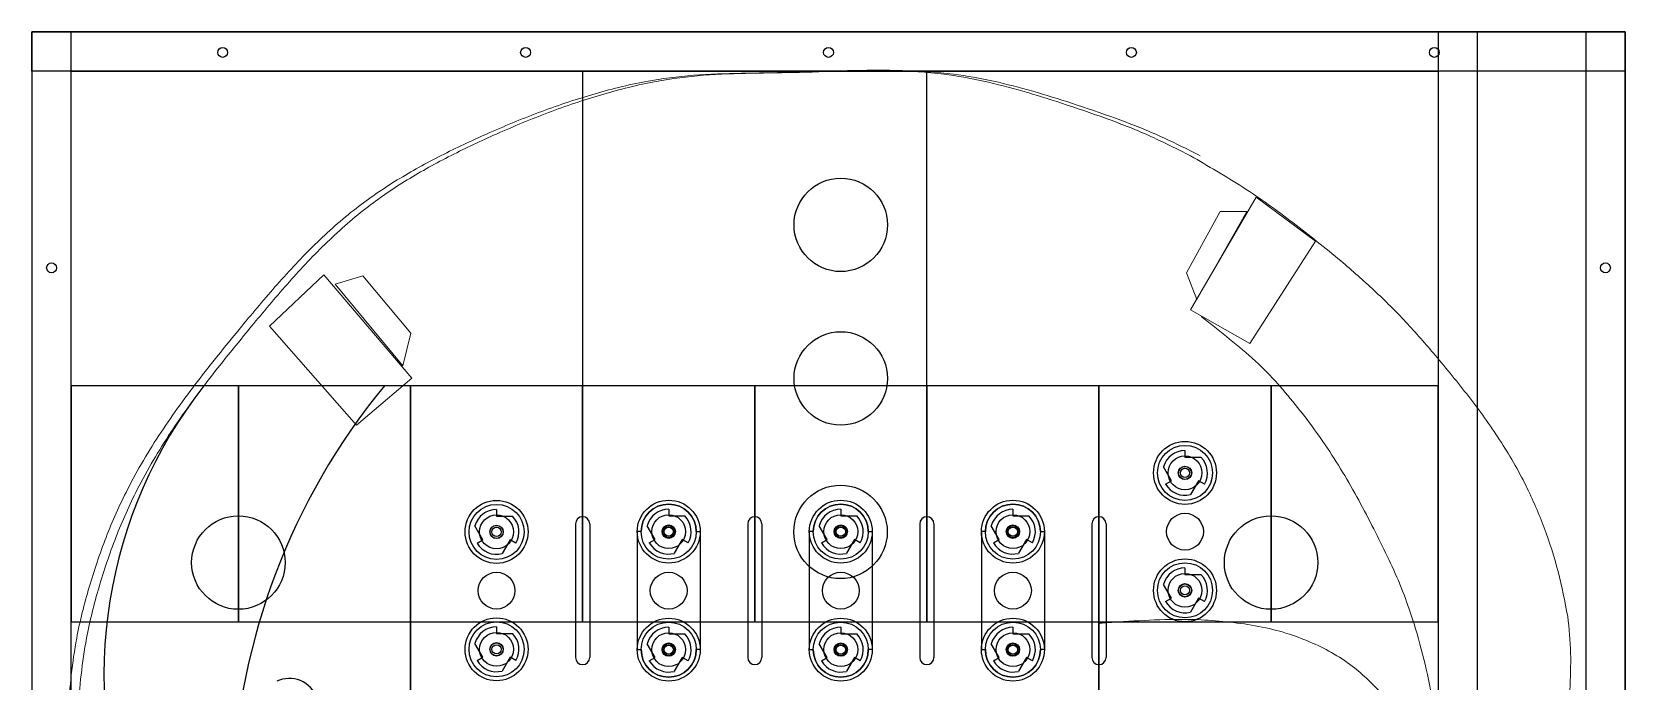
# Model space of a CAD drawing. Extents: x 0 to 20.2, y 0 to 42.
# Drawn here: x 0 to 20.25, y 33.75 to 42 of the extents above; entities that cross this region are included whole.
import ezdxf

# ---------------------------------------------------------------- set-up
doc = ezdxf.new("R2010")
doc.units = 0
doc.header["$LTSCALE"] = 5
doc.header["$MEASUREMENT"] = 0
for name, color, linetype in [('Z0_BOTCOMP', 4, 'Continuous'), ('Z0_CUT500', 4, 'Continuous'), ('Z0_LOWERTHIRD', 4, 'Continuous'), ('Z0_PLASTICS', 37, 'Continuous'), ('Z0_RUBBER', 4, 'Continuous'), ('Z0_TOPCOMP', 6, 'Continuous'), ('Z0_WOODOUTLINE', 5, 'Continuous'), ('Z_MODULAR', 5, 'Continuous')]:
    doc.layers.add(name, color=color, linetype=linetype)

msp = doc.modelspace()

# ---------------------------------------------------------------- linework, layer by layer
at = {"layer": 'Z0_BOTCOMP', "color": 4, "linetype": 'Continuous', "lineweight": 25}
for p, q in [((14.656, 36.678), (14.656, 36.593)), ((14.483, 36.293), (14.382, 36.469)), ((14.656, 36.593), (14.859, 36.593)), ((14.409, 36.25), (14.483, 36.293)), ((14.829, 36.293), (14.728, 36.117)), ((14.903, 36.25), (14.829, 36.293)), ((5.906, 35.928), (5.906, 35.843)), ((5.906, 35.843), (6.109, 35.843)), ((8.094, 35.931), (8.094, 35.846)), ((8.094, 35.846), (8.297, 35.846)), ((10.281, 35.931), (10.281, 35.846)), ((10.281, 35.846), (10.484, 35.846)), ((12.469, 35.931), (12.469, 35.846)), ((12.469, 35.846), (12.672, 35.846)), ((5.733, 35.543), (5.632, 35.719)), ((7.921, 35.546), (7.819, 35.722)), ((10.108, 35.546), (10.007, 35.722)), ((12.296, 35.546), (12.194, 35.722)), ((5.659, 35.5), (5.733, 35.543)), ((6.079, 35.543), (5.978, 35.367)), ((6.153, 35.5), (6.079, 35.543)), ((7.847, 35.504), (7.921, 35.546)), ((8.267, 35.546), (8.165, 35.371)), ((8.341, 35.504), (8.267, 35.546)), ((10.034, 35.504), (10.108, 35.546)), ((10.454, 35.546), (10.353, 35.371)), ((10.528, 35.504), (10.454, 35.546)), ((12.222, 35.504), (12.296, 35.546)), ((12.642, 35.546), (12.54, 35.371)), ((12.716, 35.504), (12.642, 35.546)), ((14.656, 35.185), (14.656, 35.1)), ((14.656, 35.1), (14.859, 35.1)), ((14.483, 34.8), (14.382, 34.976)), ((14.409, 34.758), (14.483, 34.8)), ((14.829, 34.8), (14.728, 34.624)), ((14.903, 34.758), (14.829, 34.8)), ((5.906, 34.435), (5.906, 34.35)), ((8.094, 34.431), (8.094, 34.346)), ((10.281, 34.431), (10.281, 34.346)), ((12.469, 34.431), (12.469, 34.346)), ((5.733, 34.05), (5.632, 34.226)), ((5.906, 34.35), (6.109, 34.35)), ((8.094, 34.346), (8.297, 34.346)), ((10.281, 34.346), (10.484, 34.346)), ((12.469, 34.346), (12.672, 34.346)), ((5.659, 34.008), (5.733, 34.05)), ((6.079, 34.05), (5.978, 33.874)), ((6.153, 34.008), (6.079, 34.05)), ((7.921, 34.046), (7.819, 34.222)), ((7.847, 34.004), (7.921, 34.046)), ((8.267, 34.046), (8.165, 33.871)), ((8.341, 34.004), (8.267, 34.046)), ((10.108, 34.046), (10.007, 34.222)), ((10.034, 34.004), (10.108, 34.046)), ((10.454, 34.046), (10.353, 33.871)), ((10.528, 34.004), (10.454, 34.046)), ((12.296, 34.046), (12.194, 34.222)), ((12.222, 34.004), (12.296, 34.046)), ((12.642, 34.046), (12.54, 33.871)), ((12.716, 34.004), (12.642, 34.046))]:
    msp.add_line(p, q, dxfattribs=at)
for centre, radius in [((14.656, 36.393), 0.085), ((14.656, 36.393), 0.059), ((5.906, 35.643), 0.085), ((5.906, 35.643), 0.059), ((8.094, 35.646), 0.085), ((8.094, 35.646), 0.059), ((10.281, 35.646), 0.085), ((10.281, 35.646), 0.059), ((12.469, 35.646), 0.085), ((12.469, 35.646), 0.059), ((14.656, 34.9), 0.085), ((14.656, 34.9), 0.059), ((5.906, 34.15), 0.085), ((8.094, 34.146), 0.085), ((10.281, 34.146), 0.085), ((12.469, 34.146), 0.085), ((5.906, 34.15), 0.059), ((8.094, 34.146), 0.059), ((10.281, 34.146), 0.059), ((12.469, 34.146), 0.059)]:
    msp.add_circle(centre, radius, dxfattribs=at)
for centre, radius, start, end in [((14.656, 36.393), 0.285, 90, 164.5679), ((14.656, 36.393), 0.285, -30, 44.5679), ((14.656, 36.393), 0.285, -150, -75.4321), ((5.906, 35.643), 0.285, 90, 164.5679), ((5.906, 35.643), 0.285, -30, 44.5679), ((8.094, 35.646), 0.285, 90, 164.5679), ((8.094, 35.646), 0.285, -30, 44.5679), ((10.281, 35.646), 0.285, 90, 164.5679), ((10.281, 35.646), 0.285, -30, 44.5679), ((12.469, 35.646), 0.285, 90, 164.5679), ((12.469, 35.646), 0.285, -30, 44.5679), ((5.906, 35.643), 0.285, -150, -75.4321), ((8.094, 35.646), 0.285, -150, -75.4321), ((10.281, 35.646), 0.285, -150, -75.4321), ((12.469, 35.646), 0.285, -150, -75.4321), ((14.656, 34.9), 0.285, 90, 164.5679), ((14.656, 34.9), 0.285, -30, 44.5679), ((14.656, 34.9), 0.285, -150, -75.4321), ((5.906, 34.15), 0.285, 90, 164.5679), ((8.094, 34.146), 0.285, 90, 164.5679), ((10.281, 34.146), 0.285, 90, 164.5679), ((12.469, 34.146), 0.285, 90, 164.5679), ((5.906, 34.15), 0.285, -30, 44.5679), ((8.094, 34.146), 0.285, -30, 44.5679), ((10.281, 34.146), 0.285, -30, 44.5679), ((12.469, 34.146), 0.285, -30, 44.5679), ((5.906, 34.15), 0.285, -150, -75.4321), ((8.094, 34.146), 0.285, -150, -75.4321), ((10.281, 34.146), 0.285, -150, -75.4321), ((12.469, 34.146), 0.285, -150, -75.4321), ((3.272, 33.405), 0.375, 20.2669, 115.1545)]:
    msp.add_arc(centre, radius, start, end, dxfattribs=at)
at = {"layer": 'Z0_CUT500', "color": 5, "linetype": 'Continuous', "lineweight": 25}
for p, q in [((6.91, 35.746), (6.91, 34.046)), ((7.09, 35.746), (7.09, 34.046)), ((9.098, 35.746), (9.098, 34.046)), ((9.277, 35.746), (9.277, 34.046)), ((11.285, 35.746), (11.285, 34.046)), ((11.465, 35.746), (11.465, 34.046)), ((13.473, 35.746), (13.473, 34.046)), ((13.652, 35.746), (13.652, 34.046))]:
    msp.add_line(p, q, dxfattribs=at)
for centre, radius in [((10.281, 39.546), 0.594), ((10.281, 37.594), 0.594), ((14.656, 36.393), 0.0825), ((10.278, 35.643), 0.594), ((2.625, 35.253), 0.594), ((14.656, 35.646), 0.234), ((15.75, 35.253), 0.594), ((5.906, 35.643), 0.0825), ((8.094, 35.646), 0.0825), ((10.281, 35.646), 0.0825), ((12.469, 35.646), 0.0825), ((5.906, 34.896), 0.234), ((8.094, 34.896), 0.234), ((10.281, 34.896), 0.234), ((12.469, 34.896), 0.234), ((14.656, 34.9), 0.0825), ((5.906, 34.15), 0.0825), ((8.094, 34.146), 0.0825), ((10.281, 34.146), 0.0825), ((12.469, 34.146), 0.0825)]:
    msp.add_circle(centre, radius, dxfattribs=at)
for centre, start, end in [((7, 35.746), 0, 180), ((9.188, 35.746), 0, 180), ((11.375, 35.746), 0, 180), ((13.562, 35.746), 0, 180), ((7, 34.046), 180, 0), ((9.188, 34.046), 180, 0), ((11.375, 34.046), 180, 0), ((13.562, 34.046), 180, 0)]:
    msp.add_arc(centre, 0.09, start, end, dxfattribs=at)
at = {"layer": 'Z0_LOWERTHIRD', "color": 5, "linetype": 'Continuous', "lineweight": 25}
for p, q in [((0, 42), (0, 3.602)), ((0, 42), (20.25, 42)), ((20.25, 42), (20.25, 4.165))]:
    msp.add_line(p, q, dxfattribs=at)
for centre in [(2.425, 41.738), (6.275, 41.738), (10.125, 41.738), (13.975, 41.738), (17.825, 41.738), (0.25, 39), (20, 39)]:
    msp.add_circle(centre, 0.0625, dxfattribs=at)
at = {"layer": 'Z0_PLASTICS', "color": 37, "linetype": 'Continuous', "lineweight": 25}
for p, q in [((7.744, 35.646), (7.694, 35.646)), ((7.694, 35.646), (7.694, 34.146)), ((8.444, 35.646), (8.494, 35.646)), ((8.494, 35.646), (8.494, 34.146)), ((9.931, 35.646), (9.881, 35.646)), ((9.881, 35.646), (9.881, 34.146)), ((10.631, 35.646), (10.681, 35.646)), ((10.681, 35.646), (10.681, 34.146)), ((12.119, 35.646), (12.069, 35.646)), ((12.069, 35.646), (12.069, 34.146)), ((12.819, 35.646), (12.869, 35.646)), ((12.869, 35.646), (12.869, 34.146)), ((7.694, 34.146), (7.744, 34.146)), ((8.494, 34.146), (8.444, 34.146)), ((9.881, 34.146), (9.931, 34.146)), ((10.681, 34.146), (10.631, 34.146)), ((12.069, 34.146), (12.119, 34.146)), ((12.869, 34.146), (12.819, 34.146))]:
    msp.add_line(p, q, dxfattribs=at)
for centre in [(8.094, 35.646), (10.281, 35.646), (12.469, 35.646), (8.094, 34.146), (10.281, 34.146), (12.469, 34.146)]:
    msp.add_circle(centre, 0.075, dxfattribs=at)
for centre, start, end in [((8.094, 35.646), 0, 180), ((10.281, 35.646), 0, 180), ((12.469, 35.646), 0, 180), ((8.094, 34.146), 180, 0), ((10.281, 34.146), 180, 0), ((12.469, 34.146), 180, 0)]:
    msp.add_arc(centre, 0.35, start, end, dxfattribs=at)
at = {"layer": 'Z0_RUBBER', "color": 2, "linetype": 'Continuous', "lineweight": 25}
for centre, radius in [((14.656, 36.393), 0.4), ((14.656, 36.393), 0.215), ((8.094, 35.646), 0.4), ((10.281, 35.646), 0.4), ((12.469, 35.646), 0.4), ((5.906, 35.643), 0.4), ((5.906, 35.643), 0.215), ((8.094, 35.646), 0.215), ((10.281, 35.646), 0.215), ((12.469, 35.646), 0.215), ((14.656, 34.9), 0.4), ((14.656, 34.9), 0.215), ((5.906, 34.15), 0.4), ((8.094, 34.146), 0.4), ((10.281, 34.146), 0.4), ((12.469, 34.146), 0.4), ((5.906, 34.15), 0.215), ((8.094, 34.146), 0.215), ((10.281, 34.146), 0.215), ((12.469, 34.146), 0.215)]:
    msp.add_circle(centre, radius, dxfattribs=at)
at = {"layer": 'Z0_TOPCOMP', "color": 6, "linetype": 'Continuous', "lineweight": 25}
for p, q in [((0, 41.5), (0, 42)), ((0, 42), (20.25, 42)), ((0, 42), (0, 0)), ((0.5, 42), (0, 42)), ((0.5, 0), (0.5, 42)), ((17.875, 42), (17.875, 0)), ((18.375, 42), (17.875, 42)), ((18.375, 0), (18.375, 42)), ((19.75, 42), (19.75, 0)), ((20.25, 42), (19.75, 42)), ((20.25, 42), (20.25, 41.5)), ((20.25, 0), (20.25, 42)), ((20.25, 41.5), (0, 41.5))]:
    msp.add_line(p, q, dxfattribs=at)
at = {"layer": 'Z0_TOPCOMP', "color": 6, "linetype": 'Continuous', "lineweight": 5}
for p, q in [((15.559, 39.9), (14.726, 38.468)), ((16.314, 39.34), (15.559, 39.9)), ((14.674, 38.937), (15.104, 39.718)), ((15.442, 39.718), (14.805, 38.598)), ((15.104, 39.718), (15.442, 39.718)), ((15.481, 38.039), (16.314, 39.34)), ((3.712, 38.911), (3.022, 38.26)), ((4.831, 37.596), (3.712, 38.911)), ((3.712, 38.911), (3.712, 38.911)), ((3.855, 38.794), (4.206, 38.898)), ((4.206, 38.898), (4.818, 38.169)), ((14.805, 38.598), (14.674, 38.937)), ((4.714, 37.753), (3.855, 38.794)), ((3.855, 38.794), (3.855, 38.794)), ((14.805, 38.598), (14.805, 38.598)), ((14.726, 38.468), (15.481, 38.039)), ((3.022, 38.26), (4.128, 36.998)), ((4.818, 38.169), (4.714, 37.753)), ((15.481, 38.039), (15.481, 38.039)), ((4.128, 36.998), (4.831, 37.596))]:
    msp.add_line(p, q, dxfattribs=at)
at = {"layer": 'Z0_TOPCOMP', "color": 6, "linetype": 'Continuous', "lineweight": 25}
for centre in [(14.656, 36.393), (5.906, 35.643), (8.094, 35.646), (10.281, 35.646), (12.469, 35.646), (14.656, 34.9), (5.906, 34.15), (8.094, 34.146), (10.281, 34.146), (12.469, 34.146)]:
    msp.add_circle(centre, 0.35, dxfattribs=at)
for centre, radius, start, end in [((6.861, 33.826), 5.945, 141.824, -160.0252), ((11.08, 32.087), 8.536, 140.6428, -145.8079)]:
    msp.add_arc(centre, radius, start, end, dxfattribs=at)
at = {"layer": 'Z0_TOPCOMP', "color": 6, "linetype": 'Continuous', "lineweight": 5}
for points, knots in [([(0.408, 31.987), (0.41, 32.13), (0.417, 32.588), (0.452, 33.358), (0.533, 34.206), (0.721, 34.943), (0.933, 35.577), (1.229, 36.242), (1.632, 36.919), (2.131, 37.602), (2.635, 38.22), (3.114, 38.794), (3.589, 39.304), (4.096, 39.755), (4.64, 40.126), (5.2, 40.434), (5.801, 40.716), (6.437, 40.981), (7.113, 41.209), (7.772, 41.377), (8.411, 41.457), (9.02, 41.476), (9.645, 41.482), (10.284, 41.508), (10.938, 41.517), (11.545, 41.479), (12.098, 41.379), (12.597, 41.249), (13.113, 41.087), (13.648, 40.905), (14.199, 40.692), (14.55, 40.513), (14.725, 40.424)], [0, 0, 0, 0, 0.021389, 0.06831, 0.115056, 0.148259, 0.181517, 0.214694, 0.25667, 0.298792, 0.340914, 0.375623, 0.410331, 0.444917, 0.476599, 0.508379, 0.540143, 0.575642, 0.611165, 0.646606, 0.676825, 0.70715, 0.737486, 0.770048, 0.802601, 0.835063, 0.860651, 0.886294, 0.911934, 0.941305, 0.970682, 1, 1, 1, 1]), ([(0.533, 31.987), (0.535, 32.13), (0.542, 32.588), (0.577, 33.358), (0.658, 34.206), (0.846, 34.943), (1.058, 35.577), (1.354, 36.242), (1.757, 36.919), (2.256, 37.602), (2.76, 38.22), (3.239, 38.794), (3.714, 39.304), (4.221, 39.755), (4.765, 40.126), (5.325, 40.434), (5.926, 40.716), (6.562, 40.981), (7.238, 41.209), (7.897, 41.377), (8.536, 41.457), (9.145, 41.476), (9.77, 41.482), (10.409, 41.508), (11.063, 41.517), (11.67, 41.479), (12.223, 41.379), (12.722, 41.249), (13.238, 41.087), (13.773, 40.905), (14.324, 40.692), (14.675, 40.513), (14.85, 40.424)], [0, 0, 0, 0, 0.021389, 0.06831, 0.115056, 0.148259, 0.181517, 0.214694, 0.25667, 0.298792, 0.340914, 0.375623, 0.410331, 0.444917, 0.476599, 0.508379, 0.540143, 0.575642, 0.611165, 0.646606, 0.676825, 0.70715, 0.737486, 0.770048, 0.802601, 0.835063, 0.860651, 0.886294, 0.911934, 0.941305, 0.970682, 1, 1, 1, 1]), ([(14.725, 40.424), (14.95, 40.294), (15.399, 40.034), (16.034, 39.58), (16.437, 39.251), (16.638, 39.087)], [0, 0, 0, 0, 0.333005, 0.666595, 1, 1, 1, 1]), ([(16.638, 39.087), (16.781, 38.964), (17.066, 38.716), (17.467, 38.316), (17.714, 38.031), (17.837, 37.888)], [0, 0, 0, 0, 0.333248, 0.666775, 1, 1, 1, 1]), ([(17.667, 30.693), (17.697, 30.81), (17.757, 31.043), (17.828, 31.398), (17.879, 31.787), (17.903, 32.209), (17.901, 32.662), (17.864, 33.139), (17.784, 33.638), (17.663, 34.155), (17.526, 34.618), (17.372, 35.026), (17.208, 35.379), (17.03, 35.733), (16.841, 36.091), (16.636, 36.448), (16.415, 36.788), (16.18, 37.111), (15.934, 37.417), (15.664, 37.719), (15.349, 37.994), (15.076, 38.215), (14.911, 38.343), (14.86, 38.383)], [0, 0, 0, 0, 0.041752, 0.083516, 0.12522, 0.177411, 0.229652, 0.281816, 0.34297, 0.404217, 0.46541, 0.510211, 0.555083, 0.599955, 0.647451, 0.694955, 0.742417, 0.787755, 0.833111, 0.87841, 0.927873, 0.977436, 1, 1, 1, 1]), ([(17.837, 37.888), (17.981, 37.715), (18.268, 37.367), (18.664, 36.82), (18.988, 36.261), (19.229, 35.697), (19.41, 35.141), (19.483, 34.759), (19.52, 34.569)], [0, 0, 0, 0, 0.179117, 0.358254, 0.536715, 0.691004, 0.845683, 1, 1, 1, 1]), ([(13.572, 34.482), (13.652, 34.487), (13.906, 34.506), (14.335, 34.529), (14.809, 34.534), (15.228, 34.498), (15.593, 34.449), (15.932, 34.364), (16.242, 34.25), (16.523, 34.115), (16.801, 33.932), (17.063, 33.693), (17.31, 33.411), (17.442, 33.199), (17.509, 33.093)], [0, 0, 0, 0, 0.053797, 0.171967, 0.2899, 0.372719, 0.455555, 0.538064, 0.607988, 0.678029, 0.747679, 0.831632, 0.915974, 1, 1, 1, 1]), ([(19.52, 34.569), (19.537, 34.413), (19.569, 34.102), (19.546, 33.632), (19.538, 33.156), (19.561, 32.674), (19.576, 32.274), (19.586, 32.038), (19.589, 31.964)], [0, 0, 0, 0, 0.179294, 0.359628, 0.539914, 0.727353, 0.914797, 1, 1, 1, 1])]:
    msp.add_open_spline(points, degree=3, knots=knots, dxfattribs=at)
at = {"layer": 'Z0_WOODOUTLINE', "color": 5, "linetype": 'Continuous', "lineweight": 25}
for p, q in [((0, 42), (0, 3.602)), ((0, 42), (20.25, 42)), ((20.25, 42), (20.25, 4.165))]:
    msp.add_line(p, q, dxfattribs=at)
at = {"layer": 'Z_MODULAR', "color": 5, "linetype": 'Continuous', "lineweight": 25}
for p, q in [((0, 42), (0, 0)), ((20.25, 42), (0, 42)), ((20.25, 0), (20.25, 42)), ((0.5, 41.5), (7, 41.5)), ((0.5, 37.5), (0.5, 41.5)), ((4.875, 41.5), (11.438, 41.5)), ((7, 41.5), (7, 37.5)), ((11.375, 41.5), (17.875, 41.5)), ((11.375, 37.5), (11.375, 41.5)), ((17.875, 41.5), (17.875, 37.5)), ((2.625, 37.5), (0.5, 37.5)), ((0.5, 37.5), (0.5, 34.5)), ((7, 37.5), (0.5, 37.5)), ((2.625, 37.5), (2.625, 34.5)), ((4.812, 37.5), (2.625, 37.5)), ((2.625, 34.5), (2.625, 37.5)), ((4.812, 37.5), (4.812, 34.5)), ((7, 37.5), (4.812, 37.5)), ((4.812, 34.5), (4.812, 37.5)), ((7, 34.5), (7, 37.5)), ((7, 37.5), (7, 34.5)), ((9.188, 37.5), (7, 37.5)), ((9.188, 34.5), (9.188, 37.5)), ((9.188, 37.5), (9.188, 34.5)), ((11.375, 37.5), (9.188, 37.5)), ((11.375, 37.5), (11.375, 34.5)), ((13.562, 37.5), (11.375, 37.5)), ((17.875, 37.5), (11.375, 37.5)), ((11.375, 34.5), (11.375, 37.5)), ((13.562, 37.5), (13.562, 34.5)), ((15.75, 37.5), (13.562, 37.5)), ((13.562, 34.5), (13.562, 37.5)), ((15.75, 34.5), (15.75, 37.5)), ((17.875, 37.5), (15.75, 37.5)), ((15.75, 37.5), (15.75, 34.5)), ((17.875, 34.5), (17.875, 37.5)), ((0.5, 34.5), (2.625, 34.5)), ((0.5, 34.5), (4.812, 34.5)), ((0.5, 25.75), (0.5, 34.5)), ((2.625, 34.5), (4.812, 34.5)), ((4.812, 34.5), (7, 34.5)), ((4.812, 25.75), (4.812, 34.5)), ((4.812, 34.5), (13.562, 34.5)), ((4.812, 34.5), (4.812, 25.75)), ((7, 34.5), (9.188, 34.5)), ((9.188, 34.5), (11.375, 34.5)), ((11.375, 34.5), (13.562, 34.5)), ((13.562, 34.5), (15.75, 34.5)), ((13.562, 34.5), (17.875, 34.5)), ((13.562, 25.75), (13.562, 34.5)), ((13.562, 34.5), (13.562, 25.75)), ((15.75, 34.5), (17.875, 34.5)), ((17.875, 34.5), (17.875, 25.75))]:
    msp.add_line(p, q, dxfattribs=at)

doc.saveas('drawing.dxf')
